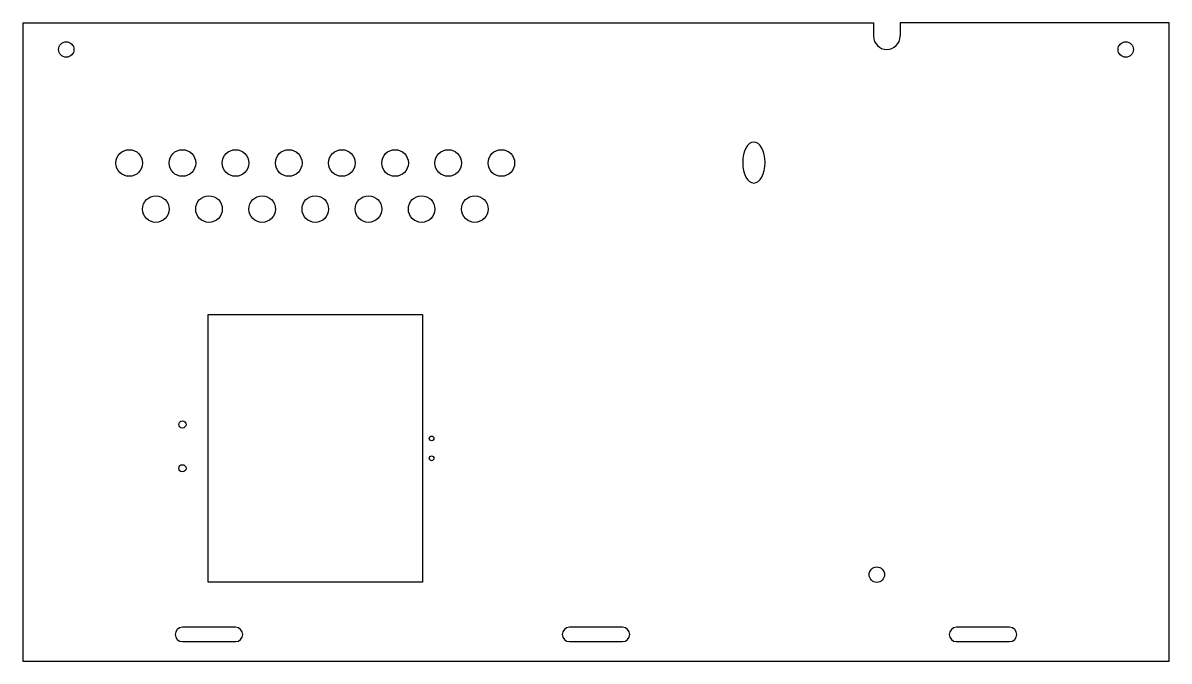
# Model space of a CAD drawing. Header units: millimetres. Extents: x 0 to 548, y 0 to 305.
import ezdxf

# ---------------------------------------------------------------- set-up
doc = ezdxf.new("R2010")
doc.units = ezdxf.units.MM
doc.layers.add('Sketch055', color=7, linetype='CONTINUOUS')

msp = doc.modelspace()

# ---------------------------------------------------------------- linework, layer by layer
at = {"layer": 'Sketch055'}
for p, q in [((0, 304.8), (406.4, 304.8)), ((0, 304.8), (0, 0)), ((406.4, 304.8), (406.4, 298.45)), ((547.624, 304.8), (419.1, 304.8)), ((419.1, 304.8), (419.1, 298.45)), ((547.624, 0), (547.624, 304.8)), ((88.519, 165.481), (190.881, 165.481)), ((88.519, 37.719), (88.519, 165.481)), ((190.881, 165.481), (190.881, 37.719)), ((190.881, 37.719), (88.519, 37.719)), ((101.6, 16.129), (76.2, 16.129)), ((286.512, 16.129), (261.112, 16.129)), ((471.424, 16.129), (446.024, 16.129)), ((76.2, 9.271), (101.6, 9.271)), ((261.112, 9.271), (286.512, 9.271)), ((446.024, 9.271), (471.424, 9.271)), ((0, 0), (547.624, 0))]:
    msp.add_line(p, q, dxfattribs=at)
for centre, radius in [((20.701, 292.1), 3.683), ((526.923, 292.1), 3.683), ((50.8, 237.897), 6.35), ((76.2, 237.897), 6.35), ((101.6, 237.897), 6.35), ((127, 237.897), 6.35), ((152.4, 237.897), 6.35), ((177.8, 237.897), 6.35), ((203.2, 237.897), 6.35), ((228.6, 237.897), 6.35), ((63.5, 215.9), 6.35), ((88.9, 215.9), 6.35), ((114.3, 215.9), 6.35), ((139.7, 215.9), 6.35), ((165.1, 215.9), 6.35), ((190.5, 215.9), 6.35), ((215.9, 215.9), 6.35), ((76.2, 113.03), 1.727), ((195.262, 106.362), 1.13), ((76.2, 92.075), 1.727), ((195.262, 96.838), 1.13), ((408.005, 41.275), 3.683)]:
    msp.add_circle(centre, radius, dxfattribs=at)
for centre, radius, start, end in [((412.75, 298.45), 6.35, -180, 0), ((76.2, 12.7), 3.429, 90, -90), ((101.6, 12.7), 3.429, -90, 90), ((261.112, 12.7), 3.429, 90, -90), ((286.512, 12.7), 3.429, -90, 90), ((446.024, 12.7), 3.429, 90, -90), ((471.424, 12.7), 3.429, -90, 90)]:
    msp.add_arc(centre, radius, start, end, dxfattribs=at)
msp.add_ellipse((349.25, 238.125), major_axis=(0, -9.788), ratio=0.544926, start_param=0, end_param=6.28318, dxfattribs=at)

doc.saveas('drawing.dxf')
